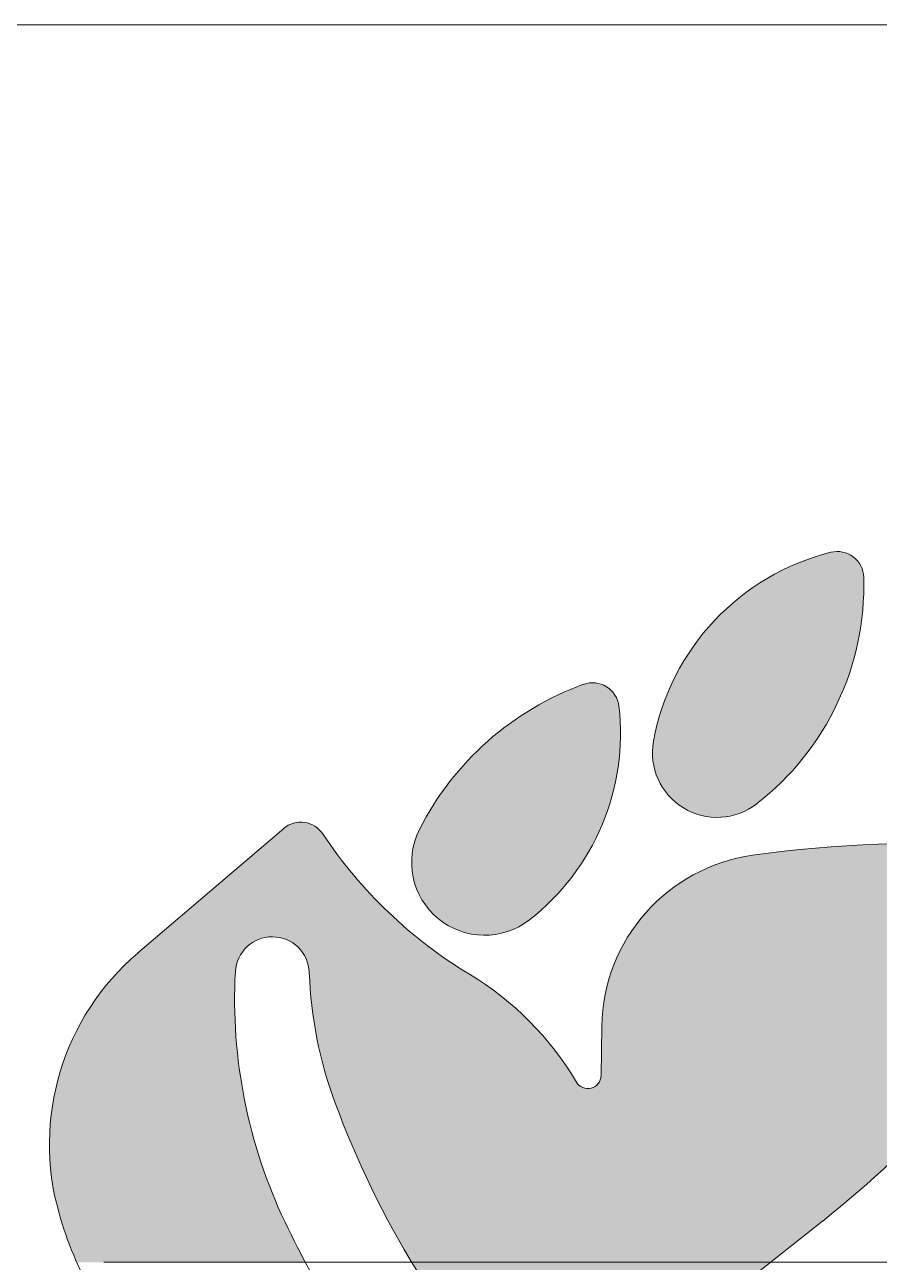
# Model space of a CAD drawing. Extents: x 5 to 409, y 5 to 583.
# Drawn here: x 262.5 to 275.41, y 339.34 to 358.04 of the extents above; entities that cross this region are included whole.
import ezdxf

# ---------------------------------------------------------------- set-up
doc = ezdxf.new("R2010")
doc.units = 0
doc.linetypes.add('CENTERX2', pattern=[20.32, 12.7, -2.54, 2.54, -2.54])
for name, color, linetype, lineweight in [('CENTERLINE', 4, 'CENTERX2', 25), ('DIMENSIONS', 2, 'Continuous', 25), ('OUTLINE', 7, 'Continuous', 70)]:
    doc.layers.add(name, color=color, linetype=linetype, lineweight=lineweight)

msp = doc.modelspace()

# ---------------------------------------------------------------- linework, layer by layer
at = {"layer": 'CENTERLINE', "lineweight": 18}
msp.add_line((296.714, 339.34), (227.314, 339.337), dxfattribs=at)
at = {"layer": 'DIMENSIONS', "lineweight": 13}
msp.add_line((239.09, 358.045), (308.088, 358.045), dxfattribs=at)
at = {"layer": 'OUTLINE', "lineweight": 18, "ltscale": 0.072522}
msp.add_line((266.41, 345.895), (264.203, 344.012), dxfattribs=at)
at = {"layer": 'OUTLINE', "lineweight": 18, "ltscale": 0.018704}
msp.add_line((271.206, 342.161), (271.219, 342.909), dxfattribs=at)
at = {"layer": 'OUTLINE', "lineweight": 18}
for centre, radius, start, end in [((275.554, 346.563), 3.614, 103.9829, 169.5806), ((274.777, 349.682), 0.4, 1.6441, 103.9829), ((270.995, 349.574), 4.183, 307.7936, 1.6441), ((272.471, 343.848), 4.494, 109.8732, 153.1051), ((271.079, 347.698), 0.4, 6.6247, 109.8732), ((267.928, 347.332), 3.573, 307.9077, 6.6247), ((272.96, 347.04), 0.977, 169.5806, 307.7936), ((266.669, 345.591), 0.4, 33.5424, 130.4798), ((269.446, 345.383), 1.102, 153.1051, 307.9077), ((272.81, 349.662), 6.967, 213.5424, 238.9582), ((275.966, 328.171), 17.495, 73.1377, 98.1115), ((273.872, 342.864), 2.654, 98.1115, 179.0369), ((266.238, 343.699), 0.559, 2.0755, 176.9909), ((266.671, 341.12), 3.801, 130.4798, 195.882), ((264.466, 352.67), 16.227, 308.4477, 327.9215), ((273.508, 343.317), 7.839, 176.9909, 205.473), ((273.112, 343.948), 6.319, 182.0755, 200.2823), ((266.803, 339.681), 4.682, 30.5716, 58.9582), ((271.006, 342.164), 0.2, 210.5716, 359.0369), ((280.789, 346.785), 14.504, 200.2823, 222.5322), ((268.67, 341.689), 5.879, 195.882, 222.0764), ((280.789, 346.785), 15.904, 205.473, 217.4768), ((152.307, 493.936), 196.604, 307.00487, 308.44774)]:
    msp.add_arc(centre, radius, start, end, dxfattribs=at)
at = {"layer": 'OUTLINE', "lineweight": 5}
for points in [[(271.983, 347.071), (274.858, 350.074), (274.769, 350.082), (274.813, 350.081)], [(271.983, 347.071), (274.769, 350.082), (274.68, 350.07), (274.724, 350.079)], [(271.983, 347.071), (274.942, 350.047), (274.858, 350.074), (274.901, 350.063)], [(271.983, 347.071), (274.68, 350.07), (274.189, 349.91), (274.432, 349.999)], [(271.983, 347.071), (275.019, 350.001), (274.942, 350.047), (274.982, 350.026)], [(271.983, 347.071), (275.083, 349.94), (275.019, 350.001), (275.053, 349.972)], [(271.983, 347.071), (275.133, 349.865), (275.083, 349.94), (275.11, 349.904)], [(271.983, 347.071), (274.189, 349.91), (273.726, 349.681), (273.953, 349.804)], [(271.983, 347.071), (275.164, 349.782), (275.133, 349.865), (275.151, 349.825)], [(271.983, 347.071), (275.177, 349.694), (275.164, 349.782), (275.173, 349.738)], [(271.983, 347.071), (275.162, 349.203), (275.177, 349.694), (275.177, 349.448)], [(271.983, 347.071), (273.726, 349.681), (273.3, 349.389), (273.508, 349.543)], [(271.983, 347.071), (273.3, 349.389), (272.92, 349.038), (273.104, 349.22)], [(271.983, 347.071), (275.09, 348.717), (275.162, 349.203), (275.133, 348.959)], [(271.983, 347.071), (272.92, 349.038), (272.594, 348.637), (272.75, 348.844)], [(271.983, 347.071), (274.961, 348.243), (275.09, 348.717), (275.033, 348.478)], [(271.983, 347.071), (272.594, 348.637), (272.328, 348.194), (272.453, 348.42)], [(271.983, 347.071), (274.778, 347.787), (274.961, 348.243), (274.876, 348.012)], [(271.983, 347.071), (272.328, 348.194), (272.129, 347.717), (272.22, 347.959)], [(268.393, 345.709), (271.121, 348.096), (271.031, 348.095), (271.076, 348.098)], [(268.393, 345.709), (271.209, 348.077), (271.121, 348.096), (271.165, 348.089)], [(268.393, 345.709), (271.031, 348.095), (270.944, 348.075), (270.987, 348.088)], [(268.393, 345.709), (271.29, 348.039), (271.209, 348.077), (271.25, 348.06)], [(268.393, 345.709), (270.944, 348.075), (270.552, 347.912), (270.746, 347.998)], [(268.393, 345.709), (271.361, 347.983), (271.29, 348.039), (271.327, 348.013)], [(268.393, 345.709), (271.417, 347.913), (271.361, 347.983), (271.391, 347.95)], [(268.393, 345.709), (271.456, 347.832), (271.417, 347.913), (271.439, 347.874)], [(268.393, 345.709), (270.552, 347.912), (270.178, 347.713), (270.363, 347.817)], [(268.393, 345.709), (271.477, 347.745), (271.456, 347.832), (271.469, 347.789)], [(268.393, 345.709), (271.5, 347.288), (271.477, 347.745), (271.496, 347.517)], [(271.983, 347.071), (274.543, 347.356), (274.778, 347.787), (274.667, 347.568)], [(268.393, 345.709), (270.178, 347.713), (269.824, 347.48), (269.998, 347.601)], [(271.983, 347.071), (272.129, 347.717), (271.999, 347.217), (272.055, 347.469)], [(268.393, 345.709), (269.824, 347.48), (269.494, 347.215), (269.656, 347.351)], [(268.393, 345.709), (271.465, 346.832), (271.5, 347.288), (271.49, 347.059)], [(268.393, 345.709), (269.494, 347.215), (269.19, 346.919), (269.339, 347.07)], [(271.983, 347.071), (274.258, 346.956), (274.543, 347.356), (274.406, 347.152)], [(271.983, 347.071), (271.99, 346.923), (272.068, 346.641), (272.018, 346.779)], [(271.983, 347.071), (272.068, 346.641), (272.227, 346.394), (272.139, 346.511)], [(271.983, 347.071), (272.227, 346.394), (272.452, 346.205), (272.333, 346.291)], [(271.983, 347.071), (272.452, 346.205), (272.723, 346.092), (272.583, 346.139)], [(271.983, 347.071), (272.723, 346.092), (273.015, 346.065), (272.868, 346.067)], [(271.983, 347.071), (273.015, 346.065), (273.303, 346.125), (273.161, 346.084)], [(271.983, 347.071), (273.303, 346.125), (273.559, 346.268), (273.436, 346.187)], [(271.983, 347.071), (273.559, 346.268), (273.929, 346.591), (273.749, 346.424)], [(271.983, 347.071), (273.929, 346.591), (274.258, 346.956), (274.099, 346.769)], [(268.393, 345.709), (269.19, 346.919), (268.916, 346.597), (269.049, 346.761)], [(268.393, 345.709), (271.372, 346.384), (271.465, 346.832), (271.426, 346.606)], [(268.393, 345.709), (268.916, 346.597), (268.673, 346.25), (268.79, 346.426)], [(268.393, 345.709), (271.223, 345.952), (271.372, 346.384), (271.305, 346.165)], [(268.393, 345.709), (268.673, 346.25), (268.463, 345.881), (268.564, 346.068)], [(264.203, 344.012), (266.41, 345.895), (265.68, 343.728), (265.696, 343.834)], [(266.41, 345.895), (265.731, 343.934), (265.696, 343.834)], [(266.41, 345.895), (265.855, 344.106), (265.731, 343.934), (265.785, 344.026)], [(266.41, 345.895), (266.034, 344.22), (265.855, 344.106), (265.939, 344.171)], [(266.41, 345.895), (266.243, 344.258), (266.034, 344.22), (266.137, 344.249)], [(266.41, 345.895), (266.451, 344.216), (266.243, 344.258), (266.349, 344.247)], [(266.41, 345.895), (266.443, 345.921), (266.451, 344.216), (266.479, 345.943)], [(266.451, 344.216), (266.479, 345.943), (266.545, 344.167), (266.518, 345.961)], [(266.545, 344.167), (266.518, 345.961), (266.558, 345.975)], [(266.628, 344.1), (266.545, 344.167), (266.599, 345.985), (266.558, 345.975)], [(266.628, 344.1), (266.599, 345.985), (266.697, 344.019), (266.641, 345.99)], [(266.641, 345.99), (266.683, 345.991), (266.697, 344.019), (266.725, 345.987)], [(266.697, 344.019), (266.725, 345.987), (266.749, 343.926), (266.767, 345.979)], [(266.749, 343.926), (266.767, 345.979), (266.783, 343.825), (266.807, 345.967)], [(266.783, 343.825), (266.807, 345.967), (266.797, 343.719)], [(266.807, 345.967), (266.803, 343.594), (266.797, 343.719)], [(266.846, 345.95), (266.811, 343.469), (266.807, 345.967), (266.803, 343.594)], [(266.835, 343.219), (266.822, 343.344), (266.846, 345.95), (266.811, 343.469)], [(266.851, 343.094), (266.835, 343.219), (266.883, 345.929), (266.846, 345.95)], [(266.851, 343.094), (266.883, 345.929), (266.869, 342.97)], [(266.89, 342.846), (266.869, 342.97), (266.917, 345.905), (266.883, 345.929)], [(266.89, 342.846), (266.917, 345.905), (266.913, 342.723)], [(266.913, 342.723), (266.917, 345.905), (266.938, 342.6), (266.949, 345.877)], [(266.938, 342.6), (266.949, 345.877), (266.966, 342.478), (266.978, 345.846)], [(268.393, 345.709), (271.02, 345.542), (271.223, 345.952), (271.128, 345.743)], [(266.966, 342.478), (266.978, 345.846), (266.997, 342.356), (267.003, 345.812)], [(266.997, 342.356), (267.003, 345.812), (267.029, 342.235)], [(267.112, 345.652), (267.065, 342.115), (267.003, 345.812), (267.029, 342.235)], [(268.393, 345.709), (268.354, 345.527), (268.367, 345.157), (268.345, 345.342)], [(268.393, 345.709), (268.367, 345.157), (268.503, 344.813), (268.421, 344.979)], [(268.393, 345.709), (268.503, 344.813), (268.745, 344.532), (268.612, 344.662)], [(268.393, 345.709), (268.745, 344.532), (269.066, 344.348), (268.898, 344.427)], [(268.393, 345.709), (269.066, 344.348), (269.431, 344.281), (269.246, 344.299)], [(268.393, 345.709), (269.431, 344.281), (269.797, 344.338), (269.616, 344.294)], [(268.393, 345.709), (269.797, 344.338), (270.123, 344.513), (269.967, 344.412)], [(268.393, 345.709), (270.123, 344.513), (270.465, 344.817), (270.299, 344.66)], [(268.393, 345.709), (270.465, 344.817), (270.766, 345.162), (270.621, 344.984)], [(268.393, 345.709), (270.766, 345.162), (271.02, 345.542), (270.899, 345.348)], [(267.112, 345.652), (267.142, 341.876), (267.065, 342.115), (267.102, 341.995)], [(267.225, 345.496), (267.185, 341.758), (267.112, 345.652), (267.142, 341.876)], [(273.97, 345.552), (273.818, 339.378), (273.497, 345.491), (273.768, 339.339)], [(273.97, 345.552), (273.916, 339.455), (273.818, 339.378), (273.867, 339.416)], [(273.97, 345.552), (274.015, 339.533), (273.916, 339.455), (273.966, 339.494)], [(274.444, 345.6), (274.064, 339.572), (273.97, 345.552), (274.015, 339.533)], [(274.444, 345.6), (274.163, 339.649), (274.064, 339.572), (274.113, 339.61)], [(274.444, 345.6), (274.261, 339.727), (274.163, 339.649), (274.212, 339.688)], [(274.444, 345.6), (274.359, 339.805), (274.261, 339.727), (274.31, 339.766)], [(274.444, 345.6), (274.458, 339.883), (274.359, 339.805), (274.409, 339.844)], [(274.92, 345.635), (274.458, 339.883), (274.444, 345.6)], [(274.92, 345.635), (274.556, 339.961), (274.458, 339.883), (274.507, 339.922)], [(274.92, 345.635), (275.087, 340.401), (274.556, 339.961), (274.824, 340.178)], [(275.396, 345.657), (275.345, 340.629), (274.92, 345.635), (275.087, 340.401)], [(275.396, 345.657), (275.872, 345.666), (275.345, 340.629), (275.598, 340.863)], [(267.225, 345.496), (267.343, 345.343), (267.185, 341.758), (267.244, 341.601)], [(267.343, 345.343), (267.305, 341.444), (267.244, 341.601)], [(267.465, 345.193), (267.367, 341.288), (267.343, 345.343), (267.305, 341.444)], [(273.768, 339.339), (272.612, 345.2), (273.042, 345.385), (272.823, 345.302)], [(273.768, 339.339), (273.042, 345.385), (273.497, 345.491), (273.267, 345.448)], [(267.498, 340.979), (267.432, 341.133), (267.465, 345.193), (267.367, 341.288)], [(267.591, 345.046), (267.566, 340.826), (267.465, 345.193), (267.498, 340.979)], [(273.768, 339.339), (272.221, 344.942), (272.612, 345.2), (272.411, 345.08)], [(267.591, 345.046), (267.72, 344.904), (267.566, 340.826), (267.636, 340.673)], [(273.768, 339.339), (271.882, 344.62), (272.221, 344.942), (272.045, 344.789)], [(267.72, 344.904), (267.708, 340.521), (267.636, 340.673)], [(267.854, 344.764), (267.781, 340.37), (267.72, 344.904), (267.708, 340.521)], [(267.992, 344.629), (267.856, 340.22), (267.854, 344.764), (267.781, 340.37)], [(267.992, 344.629), (267.933, 340.071), (267.856, 340.22)], [(268.133, 344.497), (268.012, 339.923), (267.992, 344.629), (267.933, 340.071)], [(273.768, 339.339), (271.605, 344.243), (271.882, 344.62), (271.735, 344.438)], [(268.174, 339.629), (268.092, 339.775), (268.133, 344.497), (268.012, 339.923)], [(268.278, 344.37), (268.258, 339.483), (268.133, 344.497), (268.174, 339.629)], [(268.278, 344.37), (268.427, 344.246), (268.258, 339.483), (268.343, 339.339)], [(273.768, 339.339), (268.343, 339.339), (268.579, 344.127), (268.427, 344.246)], [(273.768, 339.339), (271.398, 343.823), (271.605, 344.243), (271.492, 344.038)], [(264.203, 344.012), (266.736, 339.338), (264.003, 343.829)], [(264.203, 344.012), (265.68, 343.728), (265.67, 343.242), (265.671, 343.485)], [(264.203, 344.012), (265.67, 343.242), (265.689, 342.755), (265.676, 342.998)], [(264.203, 344.012), (265.689, 342.755), (265.739, 342.27), (265.711, 342.512)], [(264.203, 344.012), (265.739, 342.27), (265.819, 341.79), (265.776, 342.03)], [(264.203, 344.012), (265.819, 341.79), (265.929, 341.315), (265.871, 341.552)], [(264.203, 344.012), (265.929, 341.315), (266.068, 340.849), (265.995, 341.081)], [(264.203, 344.012), (266.068, 340.849), (266.236, 340.391), (266.148, 340.619)], [(264.203, 344.012), (266.236, 340.391), (266.431, 339.945), (266.33, 340.167)], [(264.203, 344.012), (266.431, 339.945), (266.468, 339.869), (266.45, 339.907)], [(264.203, 344.012), (266.468, 339.869), (266.505, 339.792), (266.487, 339.831)], [(264.203, 344.012), (266.505, 339.792), (266.543, 339.716), (266.524, 339.754)], [(264.203, 344.012), (266.543, 339.716), (266.581, 339.64), (266.562, 339.678)], [(264.203, 344.012), (266.581, 339.64), (266.619, 339.565), (266.6, 339.602)], [(264.203, 344.012), (266.619, 339.565), (266.658, 339.489), (266.638, 339.527)], [(264.203, 344.012), (266.658, 339.489), (266.697, 339.414), (266.677, 339.451)], [(264.203, 344.012), (266.697, 339.414), (266.736, 339.338), (266.717, 339.376)], [(273.768, 339.339), (268.579, 344.127), (270.901, 341.994), (270.875, 342.013)], [(270.875, 342.013), (268.579, 344.127), (268.892, 343.901), (268.734, 344.011)], [(266.736, 339.338), (263.817, 343.632), (264.003, 343.829)], [(270.875, 342.013), (268.892, 343.901), (269.217, 343.692), (269.053, 343.794)], [(273.768, 339.339), (271.268, 343.374), (271.398, 343.823), (271.323, 343.602)], [(266.736, 339.338), (263.489, 343.2), (263.817, 343.632), (263.645, 343.422)], [(270.852, 342.036), (270.875, 342.013), (269.34, 343.616), (269.217, 343.692)], [(270.852, 342.036), (269.34, 343.616), (269.579, 343.451), (269.461, 343.535)], [(270.852, 342.036), (269.579, 343.451), (269.807, 343.272), (269.694, 343.363)], [(270.852, 342.036), (269.807, 343.272), (270.023, 343.079), (269.917, 343.177)], [(273.768, 339.339), (271.219, 342.909), (271.268, 343.374), (271.233, 343.142)], [(266.736, 339.338), (263.281, 339.338), (263.489, 343.2), (263.349, 342.968)], [(270.852, 342.036), (270.023, 343.079), (270.227, 342.873), (270.127, 342.978)], [(263.349, 342.968), (263.242, 339.429), (263.226, 342.727), (263.223, 339.475)], [(263.281, 339.338), (263.261, 339.384), (263.349, 342.968), (263.242, 339.429)], [(273.768, 339.339), (271.203, 342.128), (271.219, 342.909), (271.206, 342.161)], [(263.226, 342.727), (263.135, 339.705), (263.12, 342.477)], [(263.226, 342.727), (263.169, 339.612), (263.135, 339.705), (263.152, 339.658)], [(263.226, 342.727), (263.205, 339.52), (263.169, 339.612), (263.187, 339.566)], [(263.226, 342.727), (263.223, 339.475), (263.205, 339.52)], [(270.852, 342.036), (270.227, 342.873), (270.325, 342.766)], [(270.834, 342.062), (270.852, 342.036), (270.418, 342.655), (270.325, 342.766)], [(270.834, 342.062), (270.418, 342.655), (270.596, 342.426), (270.509, 342.542)], [(263.12, 342.477), (263.043, 339.986), (263.032, 342.22)], [(263.12, 342.477), (263.072, 339.891), (263.043, 339.986), (263.057, 339.938)], [(263.12, 342.477), (263.103, 339.798), (263.072, 339.891), (263.087, 339.845)], [(263.12, 342.477), (263.135, 339.705), (263.103, 339.798), (263.119, 339.751)], [(270.834, 342.062), (270.596, 342.426), (270.758, 342.186), (270.679, 342.307)], [(263.032, 342.22), (263.015, 340.08), (262.963, 341.958), (262.95, 340.343)], [(263.043, 339.986), (263.028, 340.033), (263.032, 342.22), (263.015, 340.08)], [(262.963, 341.958), (262.95, 340.343), (262.913, 341.692), (262.904, 340.611)], [(273.768, 339.339), (270.901, 341.994), (270.961, 341.969), (270.93, 341.979)], [(273.768, 339.339), (270.961, 341.969), (271.025, 341.965), (270.993, 341.964)], [(273.768, 339.339), (271.025, 341.965), (271.088, 341.981), (271.057, 341.971)], [(273.768, 339.339), (271.088, 341.981), (271.141, 342.017), (271.116, 341.997)], [(273.768, 339.339), (271.141, 342.017), (271.181, 342.068), (271.163, 342.041)], [(273.768, 339.339), (271.181, 342.068), (271.203, 342.128), (271.195, 342.097)], [(262.913, 341.692), (262.904, 340.611), (262.882, 341.422), (262.877, 340.88)], [(262.882, 341.422), (262.877, 340.88), (262.87, 341.151)], [(270.128, 336.955), (273.768, 339.339), (268.439, 339.181), (268.343, 339.339)], [(270.128, 336.955), (273.38, 339.034), (273.768, 339.339), (273.574, 339.186)]]:
    msp.add_solid(points, dxfattribs=at)

doc.saveas('drawing.dxf')
